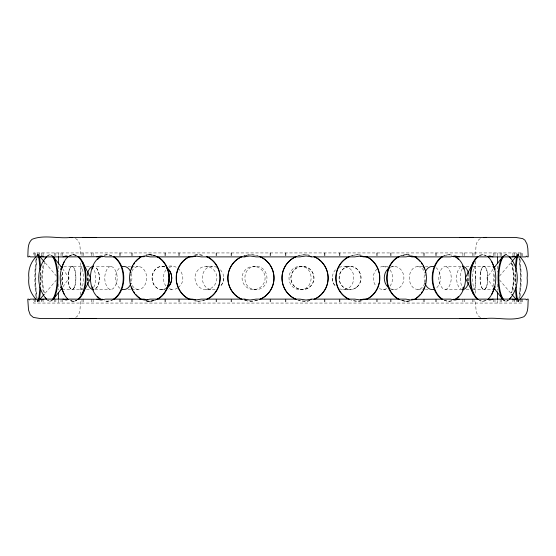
<?xml version="1.0" encoding="UTF-8"?>
<svg xmlns="http://www.w3.org/2000/svg" width="556" height="556" viewBox="0 0 556 556"><rect width="100%" height="100%" fill="white"/><g stroke="black" fill="none" stroke-linecap="round" stroke-linejoin="round"><path stroke-width="0.42" stroke-dasharray="2.78 2.08" d="M80.398 294.777L80.398 261.223M475.602 261.223L475.602 294.777M80.384 301.491C79.876 306.773 81.197 314.626 75.463 317.559M475.616 254.509C476.124 249.227 474.803 241.373 480.537 238.441M88.126 281.016A11.6 3.371 -89.9 0 1 88.015 278.007L88.265 273.559M467.818 280.961L467.735 273.566M130.646 275.783L130.938 273.559M425.062 282.441L425.542 278.744M223.811 278.007L222.963 282.441L220.551 286.201A11.6 11.099 -89.7 0 0 223.811 278.007L222.963 273.559L220.551 269.799M332.189 278.007A11.6 11.099 89.7 0 0 335.449 286.201C331.3 281.642 331.3 274.358 335.449 269.799M131.939 271.307L132.606 269.799L135.205 267.283L138.277 266.4L141.481 267.283C148.438 272.079 148.438 283.921 141.481 288.717L138.277 289.6L131.424 289.6M424.728 283.192L423.394 286.201L420.795 288.717L417.723 289.6L414.519 288.717C407.562 283.921 407.562 272.079 414.519 267.283L417.723 266.4L424.575 266.4M93.714 287.459C96.313 281.628 96.313 274.372 93.714 268.541M166.042 269.799C162.477 274.567 162.477 281.433 166.042 286.201M389.958 286.201C393.523 281.433 393.523 274.567 389.958 269.799M462.286 268.541C459.562 274.796 459.576 282.712 462.974 288.717M62.981 286.729L69.146 278L62.981 269.271M493.019 269.271L486.854 278L493.019 286.729M56.531 279.89L45.307 293.075M499.469 276.11L510.693 262.925M39.337 299.955L38.253 301.206L37.467 301.206M516.663 256.045L517.747 254.794L518.533 254.794M177.607 288.001C174.855 290.003 171.053 289.537 167.829 289.6M178.191 287.549C188.394 279.967 180.38 263.023 167.829 266.4M377.114 268.986C372.172 273.204 372.089 281.246 376.071 286.201M110.72 266.4L108.399 267.283C103.548 273.128 103.548 282.872 108.399 288.717L110.72 289.6L113.111 288.717C118.567 283.129 118.567 272.871 113.111 267.283L110.72 266.4L94.916 266.4M461.084 266.4L445.28 266.4L442.889 267.283C437.433 272.871 437.433 283.129 442.889 288.717L445.28 289.6L461.084 289.6M445.28 289.6L447.601 288.717C452.452 282.872 452.452 273.128 447.601 267.283L445.28 266.4M169.149 267.283L172.888 266.4M388.171 266.4L383.112 266.4L379.324 267.283M379.324 288.717L383.112 289.6L386.851 288.717M216.937 267.283C197.505 260.75 197.505 295.25 216.937 288.717M339.063 267.283L343.247 266.4L350.065 266.4M339.779 288.87C355.583 294.034 359.732 266.95 343.247 266.4M255.878 266.4C241.234 266.067 241.234 289.933 255.878 289.6C272.211 289.203 269.681 263.919 253.571 266.4A11.6 11.53 -90 0 0 243.584 283.803A11.6 11.53 -90 0 0 263.558 283.803A11.6 11.53 -90 0 0 253.571 266.4M302.429 266.4C284.533 264.447 284.533 291.552 302.429 289.6A11.6 11.53 90 0 0 312.416 272.197A11.6 11.53 90 0 0 292.442 272.197A11.6 11.53 90 0 0 302.429 289.6M300.122 289.6C314.765 289.933 314.765 266.067 300.122 266.4M37.467 254.794L38.253 254.794L39.337 256.045M49.526 254.794L50.269 254.794M73.044 254.794L73.712 254.794M106.842 254.794L107.398 254.794M149.216 254.794L149.64 254.794M406.36 254.794L406.783 254.794M448.602 254.794L449.158 254.794M482.288 254.794L482.955 254.794M505.731 254.794L506.474 254.794M63.745 266.4L83.066 266.4M86.451 266.4L89.836 266.4M127.998 266.4L130.57 266.4M131.424 266.4L138.277 266.4M161.921 266.4L164.451 266.4M205.935 266.4L212.753 266.4M391.549 266.4L394.079 266.4M425.43 266.4L428.002 266.4M466.164 266.4L469.549 266.4M472.934 266.4L493.964 266.4M62.036 289.6L83.066 289.6M86.451 289.6L89.836 289.6M94.916 289.6L110.72 289.6M127.998 289.6L130.57 289.6M161.921 289.6L164.451 289.6M205.935 289.6A11.6 10.953 90 0 0 215.422 272.197A11.6 10.953 90 0 0 196.456 272.197A11.6 10.953 90 0 0 205.935 289.6L212.753 289.6M253.571 289.6L255.878 289.6M343.247 289.6L350.065 289.6A11.6 10.953 90 0 0 359.544 272.197A11.6 10.953 90 0 0 340.578 272.197A11.6 10.953 90 0 0 350.065 289.6M383.112 289.6L388.171 289.6M391.549 289.6L394.079 289.6M417.723 289.6L424.575 289.6M425.43 289.6L428.002 289.6M466.164 289.6L469.549 289.6M472.934 289.6L493.964 289.6M49.526 301.206L50.269 301.206M73.044 301.206L73.712 301.206M106.842 301.206L107.398 301.206M149.216 301.206L149.64 301.206M406.36 301.206L406.783 301.206M448.602 301.206L449.158 301.206M482.288 301.206L482.955 301.206M505.731 301.206L506.474 301.206M518.533 301.206L517.747 301.206L516.663 299.955M383.112 266.4L386.851 267.283L387.775 268.02M169.149 288.717L172.888 289.6M417.723 266.4L420.795 267.283L423.394 269.799L424.061 271.307M138.277 289.6L135.205 288.717L132.606 286.201L131.272 283.192M480.537 317.559C474.803 314.626 476.124 306.773 475.616 301.491M75.463 238.441C81.197 241.373 79.876 249.227 80.384 254.509M510.693 293.075L499.469 279.89M45.307 262.925L56.531 276.11M425.062 273.559L425.354 275.783M130.458 278.744L130.938 282.441M88.015 278.007L88.182 280.961M522.522 256.094L522.522 252.938L33.478 252.938L33.478 256.094M522.522 299.114L522.522 303.062L33.478 303.062L33.478 299.114M521.66 252.938L521.66 256.094M521.66 299.114L521.66 303.062M520.77 252.938L520.77 256.094M520.77 299.114L520.77 303.062M518.102 252.938L518.102 256.094M518.102 299.114L518.102 303.062M516.434 252.938L516.434 256.886M516.434 299.114L516.434 303.062M514.682 252.938L514.682 255.308M514.682 299.114L514.682 303.062M512.924 252.938L512.924 256.886M512.924 299.114L512.924 303.062M501.644 252.938L501.644 256.886M501.644 299.114L501.644 303.062M500.15 252.938L500.15 256.886M500.15 299.114L500.15 303.062M497.564 252.938L497.564 256.163M497.564 266.095L497.564 272.113M497.564 284.151L497.564 290.162M497.564 300.483L497.564 303.062M494.972 252.938L494.972 256.094M494.972 299.114L494.972 303.062M493.304 252.938L493.304 256.094M493.304 299.114L493.304 303.062M473.976 252.938L473.976 256.886M473.976 299.114L473.976 303.062M472.725 252.938L472.725 256.886M472.725 299.114L472.725 303.062M464.378 252.938L464.378 256.094M464.378 299.114L464.378 303.062M462.884 252.938L462.884 256.094M462.884 299.114L462.884 303.062M436.474 252.938L436.474 256.886M436.474 299.114L436.474 303.062M435.536 252.938L435.536 256.886M435.536 299.114L435.536 303.062M424.443 252.938L424.443 256.094M424.443 299.114L424.443 303.062M423.192 252.938L423.192 256.886M423.192 299.114L423.192 303.062M391.028 252.938L391.028 256.886M391.028 299.114L391.028 303.062M390.444 252.938L390.444 256.886M390.444 299.114L390.444 303.062M377.163 252.938L377.163 256.094M377.163 299.114L377.163 303.062M376.224 252.938L376.224 256.886M376.224 299.114L376.224 303.062M339.911 252.938L339.911 256.886M339.911 299.114L339.911 303.062M339.716 252.938L339.716 256.886M339.716 299.114L339.716 303.062M324.912 252.938L324.912 256.094M324.912 299.114L324.912 303.062M324.329 252.938L324.329 256.094M324.329 299.114L324.329 303.062M285.888 252.938L285.888 256.886M285.888 299.114L285.888 303.062M285.694 252.938L285.694 256.886M285.694 299.114L285.694 303.062M270.306 252.938L270.306 256.094M270.306 299.114L270.306 303.062M270.112 252.938L270.112 256.886M270.112 299.114L270.112 303.062M231.671 252.938L231.671 256.886M231.671 299.114L231.671 303.062M231.087 252.938L231.087 256.886M231.087 299.114L231.087 303.062M216.284 252.938L216.284 256.094M216.284 299.114L216.284 303.062M216.089 252.938L216.089 256.094M216.089 299.114L216.089 303.062M179.776 252.938L179.776 256.886M179.776 299.114L179.776 303.062M178.837 252.938L178.837 256.886M178.837 299.114L178.837 303.062M165.556 252.938L165.556 256.886M165.556 299.114L165.556 303.062M164.972 252.938L164.972 256.094M164.972 299.114L164.972 303.062M132.808 252.938L132.808 256.886M132.808 299.114L132.808 303.062M131.557 252.938L131.557 256.886M131.557 299.114L131.557 303.062M120.464 252.938L120.464 256.094M120.464 299.114L120.464 303.062M119.526 252.938L119.526 256.094M119.526 299.114L119.526 303.062M93.116 252.938L93.116 256.886M93.116 299.114L93.116 303.062M91.622 252.938L91.622 256.886M91.622 299.114L91.622 303.062M83.275 252.938L83.275 256.886M83.275 299.114L83.275 303.062M82.024 252.938L82.024 256.094M82.024 299.114L82.024 303.062M62.696 252.938L62.696 256.886M62.696 299.114L62.696 303.062M61.028 252.938L61.028 256.886M61.028 299.114L61.028 303.062M58.436 252.938L58.436 255.517M58.436 265.837L58.436 271.849M58.436 283.887L58.436 289.905M58.436 299.837L58.436 303.062M55.85 252.938L55.85 256.886M55.85 299.114L55.85 303.062M54.356 252.938L54.356 256.094M54.356 299.114L54.356 303.062M43.076 252.938L43.076 256.886M43.076 299.114L43.076 303.062M41.318 252.938L41.318 256.886M41.318 299.114L41.318 303.062M39.566 252.938L39.566 256.094M39.566 299.114L39.566 303.062M37.898 252.938L37.898 256.886M37.898 299.114L37.898 303.062M35.23 252.938L35.23 256.094M35.23 299.114L35.23 303.062M34.34 252.938L34.34 256.094M34.34 299.114L34.34 303.062M40.053 275.54A23.206 2.599 -90 0 1 40.053 280.46M38.461 299.441A23.206 2.599 -90 0 1 36.474 299.441M35.883 296.397A23.206 2.599 -90 0 1 35.883 259.603M36.474 256.559A23.206 2.599 -90 0 1 38.142 255.593M37.259 299.434A23.206 2.599 90 0 0 38.927 300.407A23.206 2.599 -90 0 1 37.579 300.407M39.247 256.566A23.206 2.599 90 0 0 35.918 267.742A23.206 2.599 90 0 0 36.953 298.106A23.206 2.599 -90 0 1 35.848 269.118A23.206 2.599 -90 0 1 38.927 255.593M52.459 299.434A23.206 7.666 -90 0 1 46.593 299.441M43.451 292.136A23.206 7.666 -90 0 1 43.451 263.864M46.593 256.566A23.206 7.666 -90 0 1 52.459 256.559M53.202 299.441A23.206 7.666 -90 0 1 48.038 300.198M44.404 292.936A23.206 7.666 -90 0 1 44.855 261.591M47.336 256.566A23.206 7.666 -90 0 1 53.202 256.559M77.77 299.441A23.206 12.343 90 0 1 69.841 300.407A23.206 12.343 -90 0 0 76.248 300.407M68.319 256.559A23.206 12.343 90 0 1 76.248 255.593M76.916 300.407A23.206 12.343 90 0 1 70.508 300.407M61.494 281.287A23.206 12.343 90 0 1 61.494 274.713M68.993 256.559A23.206 12.343 90 0 1 76.916 255.593M113.681 299.441A23.206 16.409 -90 0 1 104.201 300.754M104.201 255.246A23.206 16.409 -90 0 1 113.681 256.559M104.445 255.044A23.206 16.409 -90 0 1 113.118 256.559M113.118 299.441A23.206 16.409 -90 0 1 104.445 300.956M156.736 256.559A23.206 19.648 90 0 0 145.811 255.148A23.206 19.648 -90 0 1 155.145 255.878M155.562 255.878A23.206 19.648 -90 0 0 146.235 255.148A23.206 19.648 90 0 1 157.16 256.559M205.65 299.76A23.206 21.899 -90 0 1 194.642 300.921M194.642 255.079A23.206 21.899 -90 0 1 204.017 255.67M194.899 255.079A23.206 21.899 -90 0 1 204.274 255.67M204.281 300.33A23.206 21.899 -90 0 1 194.899 300.921M257.414 300.261A23.206 23.06 -90 0 1 242.826 299.733M244.383 255.739A23.206 23.06 -90 0 1 246.808 255.162M247.629 255.03A23.206 23.06 -90 0 1 258.971 256.267M257.504 300.261A23.206 23.06 90 0 1 247.719 300.97M246.899 300.838A23.206 23.06 90 0 1 244.473 300.261M242.916 256.267A23.206 23.06 90 0 1 245.272 255.524M246.079 255.329A23.206 23.06 90 0 1 257.504 255.739M310.005 300.671A23.206 23.06 90 0 1 297.029 299.733M298.586 255.739A23.206 23.06 90 0 1 310.005 255.329M309.921 300.671A23.206 23.06 90 0 1 298.496 300.261M296.939 256.267A23.206 23.06 90 0 1 309.921 255.329M361.101 300.921A23.206 21.899 90 0 1 351.726 300.33M350.092 256.24A23.206 21.899 90 0 1 361.101 255.079M361.358 300.921A23.206 21.899 90 0 1 350.349 299.76M351.983 255.67A23.206 21.899 90 0 1 361.358 255.079M400.855 300.122A23.206 19.648 90 0 0 410.189 300.852A23.206 19.648 -90 0 1 399.264 299.441M409.765 300.852A23.206 19.648 -90 0 1 400.438 300.122M398.84 256.559A23.206 19.648 -90 0 1 409.765 255.148M451.799 300.754A23.206 16.409 -90 0 1 443.82 300.198M442.319 256.559A23.206 16.409 -90 0 1 451.799 255.246M451.555 300.956A23.206 16.409 -90 0 1 442.882 299.441M444.383 255.802A23.206 16.409 -90 0 1 451.555 255.044M486.159 300.407A23.206 12.343 90 0 1 479.752 300.407M479.752 255.593A23.206 12.343 90 0 1 486.159 255.593M494.506 274.713A23.206 12.343 -90 0 1 494.506 281.287M485.492 300.407A23.206 12.343 -90 0 1 479.084 300.407M479.084 255.593A23.206 12.343 -90 0 1 487.007 256.559M509.407 299.441A23.206 7.666 90 0 1 503.541 299.434M504.243 255.802A23.206 7.666 90 0 1 508.705 255.802M512.549 263.864A23.206 7.666 90 0 1 512.549 292.136M502.798 256.559A23.206 7.666 -90 0 1 508.657 256.559A23.206 7.666 90 0 0 503.493 255.802M511.596 263.064A23.206 7.666 -90 0 1 511.596 292.936A23.206 7.666 90 0 0 511.145 261.591M502.798 299.441A23.206 7.666 -90 0 0 507.962 300.198A23.206 7.666 90 0 1 503.493 300.198M516.753 256.566A23.206 2.599 -90 0 1 520.082 267.742A23.206 2.599 -90 0 1 519.047 298.106A23.206 2.599 90 0 0 520.152 269.118A23.206 2.599 90 0 0 517.073 255.593M518.741 299.434A23.206 2.599 -90 0 1 517.073 300.407A23.206 2.599 90 0 0 518.421 300.407M519.526 299.441A23.206 2.599 90 0 1 517.539 299.441M515.947 280.46A23.206 2.599 90 0 1 515.947 275.54M517.539 256.559A23.206 2.599 90 0 1 519.526 256.566M520.117 259.603A23.206 2.599 90 0 1 520.117 296.397M69.841 255.593A23.206 12.343 -90 0 1 77.77 256.559M467.985 278.007A11.6 3.371 89.9 0 1 467.874 281.016M62.237 284.825A11.6 1.3 -90 0 0 62.237 271.175A11.6 1.3 90 0 1 62.105 286.201M60.534 267.95A11.6 1.3 -90 0 0 60.263 269.799A11.6 1.3 90 0 1 60.687 267.283M95.618 288.717A11.6 6.172 -90 0 0 99.427 278A11.6 6.172 -90 0 0 95.618 267.283A11.6 6.172 90 0 1 99.309 280.266A11.6 6.172 90 0 1 93.255 289.6M119.999 288.342A11.6 8.201 90 0 1 115.516 278A11.6 8.201 90 0 1 119.999 267.658M131.299 273.559A11.6 8.201 90 0 1 131.299 282.441M390.326 267.283A11.6 9.82 -90 0 1 403.906 278A11.6 9.82 -90 0 1 390.326 288.717M436.001 267.658A11.6 8.201 -90 0 1 440.484 278A11.6 8.201 -90 0 1 436.001 288.342M424.701 282.441A11.6 8.201 -90 0 1 424.701 273.559M468.444 273.559A11.6 6.172 -90 0 1 468.59 281.739M462.745 289.6A11.6 6.172 -90 0 1 456.691 280.266A11.6 6.172 -90 0 1 460.382 267.283M495.465 267.95A11.6 1.3 -90 0 1 495.737 269.799M495.737 286.201A11.6 1.3 -90 0 1 495.465 288.05M493.895 286.201A11.6 1.3 -90 0 1 493.763 271.175M80.787 273.559C80.453 277.479 80.828 300.754 83.178 282.441C84.303 278.931 81.53 255.121 80.787 273.559M475.255 278.007C475.609 294.367 472.954 291.615 472.663 278.007C472.954 264.392 475.609 261.619 475.255 278M40.713 285.346A23.206 2.599 90 0 0 40.651 269.118A23.206 2.599 -90 0 1 40.713 285.346M145.811 300.852A23.206 19.648 90 0 0 156.736 299.441A23.206 19.648 -90 0 1 145.811 300.852M146.235 300.852A23.206 19.648 -90 0 0 155.562 300.122A23.206 19.648 90 0 1 146.235 300.852M410.189 255.148A23.206 19.648 90 0 0 400.855 255.878A23.206 19.648 -90 0 1 410.189 255.148M515.349 269.118A23.206 2.599 -90 0 0 515.287 285.346A23.206 2.599 90 0 1 515.349 269.118M60.263 286.201A11.6 1.3 -90 0 0 60.534 288.05A11.6 1.3 90 0 1 60.263 286.201M74.393 287.202A11.6 3.829 -90 0 0 73.524 267.283A11.6 3.829 -90 0 0 68.256 279.515A11.6 3.829 -90 0 0 74.393 287.202M87.556 273.559A11.6 6.172 -90 0 0 87.41 281.739A11.6 6.172 90 0 1 87.556 273.559M152.094 278A11.6 9.82 90 0 0 165.674 288.717A11.6 9.82 -90 0 1 152.094 278A11.6 9.82 -90 0 1 165.674 267.283A11.6 9.82 90 0 0 152.094 278M309.449 287.202A11.6 11.53 -90 0 0 306.842 267.283A11.6 11.53 -90 0 0 290.996 279.515A11.6 11.53 -90 0 0 309.449 287.202M356.73 287.202A11.6 10.953 -90 0 0 354.255 267.283A11.6 10.953 -90 0 0 339.209 279.515A11.6 10.953 -90 0 0 356.73 287.202M480.627 272.197A11.6 3.829 90 0 0 483.942 289.6A11.6 3.829 90 0 0 487.264 272.197A11.6 3.829 90 0 0 480.627 272.197M486.278 287.202A11.6 3.829 -90 0 0 485.409 267.283A11.6 3.829 -90 0 0 480.141 279.515A11.6 3.829 -90 0 0 486.278 287.202M68.736 272.197A11.6 3.829 90 0 0 72.058 289.6A11.6 3.829 90 0 0 75.373 272.197A11.6 3.829 90 0 0 68.736 272.197"/><path stroke-width="0.83" d="M27.8 256.281C28.287 250.645 27.216 243.34 32.102 239.282C44.271 234.382 58.352 239.038 71.133 237.391M528.2 299.719C527.713 305.355 528.784 312.66 523.898 316.718C511.728 321.618 497.648 316.962 484.867 318.609L40.185 318.532L33.346 317.413L30.239 314.779L28.53 309.991L27.8 299.719M64.315 261.591C58.86 271.849 58.86 284.151 64.315 294.409M491.685 294.409C497.14 284.151 497.14 271.849 491.685 261.591M82.441 294.409L90.642 278L82.441 261.591M473.559 261.591L465.358 278L473.559 294.409M39.983 256.761L41.895 255.955L43.966 256.886M516.017 299.239L514.105 300.045L512.034 299.114M36.057 256.74C30.573 262.543 27.932 269.98 28.863 278C27.932 286.02 30.573 293.457 36.057 299.26M519.943 299.26C525.427 293.457 528.068 286.02 527.137 278C528.068 269.98 525.427 262.543 519.943 256.74M62.029 288.077L53.202 299.441A23.206 7.666 -90 0 0 57.935 278A23.206 7.666 -90 0 0 53.202 256.559L62.029 267.922M493.971 267.922L502.798 256.559A23.206 7.666 90 0 0 498.065 278A23.206 7.666 90 0 0 502.798 299.441L493.971 288.077M39.879 299.33L44.216 294.326M511.784 261.674L516.121 256.67M43.966 299.114L43.264 299.489M512.034 256.886L514.105 255.955L516.107 256.886M62.988 256.886L64.67 256.323M493.012 299.114L491.33 299.677M96.827 256.886L101.088 255.955L105.501 256.886L144.351 256.705M459.173 299.114L454.912 300.045L450.499 299.114L411.648 299.295M102.756 256.705L69.486 256.886L66.192 255.955L64.684 256.323M453.244 299.295L486.514 299.114L489.808 300.045L491.316 299.677M139.744 256.886L144.914 255.955L150.141 256.886L192.244 256.886L195.726 256.281M416.256 299.114L411.086 300.045L405.859 299.114L363.756 299.114L360.274 299.719M189.61 256.886L195.385 255.955L201.182 256.886L243.903 256.886L249.991 255.955L256.094 256.886L299.906 256.886L306.008 255.955L312.097 256.886L354.818 256.886L360.615 255.955L366.39 256.886M366.39 299.114L360.615 300.045L354.818 299.114L312.097 299.114L306.008 300.045L299.906 299.114L256.094 299.114L249.991 300.045L243.903 299.114L201.182 299.114L195.385 300.045L189.61 299.114M244.8 256.886L245.224 256.705M310.776 299.295L311.2 299.114M43.236 299.503L41.895 300.045L39.893 299.114M147.257 299.677L144.914 300.045L139.744 299.114M147.27 299.677L150.141 299.114L192.244 299.114L195.726 299.719M460.069 237.461L473.358 237.391M82.635 318.609L95.931 318.539L69.486 318.539L72.176 318.352M72.176 237.648L69.486 237.461L486.514 237.461L483.824 237.648M27.8 256.886C29.086 257.4 29.364 254.975 30.184 256.886L68.166 256.886M487.834 256.886L525.816 256.886C526.636 254.975 526.914 257.4 528.2 256.886M27.8 299.114C29.086 298.6 29.364 301.025 30.184 299.114L68.166 299.114M487.834 299.114L525.816 299.114C526.636 301.025 526.914 298.6 528.2 299.114M483.824 318.352L486.514 318.539L460.069 318.539L473.364 318.609M82.642 237.391L95.931 237.461M484.867 237.391L515.815 237.468L522.654 238.587L524.92 240.15L527.025 244.091L527.818 248.414L528.2 256.281M360.274 256.281L363.756 256.886L405.859 256.886L411.086 255.955L416.256 256.886M410.036 256.455L412.01 256.886L450.499 256.886L454.912 255.955L459.173 256.886M145.964 299.545L143.99 299.114L105.501 299.114L101.088 300.045L96.827 299.114M310.776 256.705L311.2 256.886M244.8 299.114L245.224 299.295M453.244 256.705L486.514 256.886L489.808 255.955L493.012 256.886M102.756 299.295L69.486 299.114L66.192 300.045L62.988 299.114M511.784 294.326L516.121 299.33M39.879 256.67L44.216 261.674M497.564 256.969L497.564 263.516M497.564 291.886L497.564 299.621M58.436 256.379L58.436 264.114M58.436 292.484L58.436 299.031M52.459 256.559A23.206 7.666 -90 0 1 57.192 278A23.206 7.666 -90 0 1 52.459 299.434M45.453 297.655A23.206 7.666 -90 0 0 46.593 299.441C36.105 287.271 36.105 268.729 46.593 256.559A23.206 7.666 -90 0 0 45.453 258.345M167.787 269.118A23.206 19.648 -90 0 1 167.787 286.882M416.618 258.206A23.206 19.648 -90 0 1 420.253 261.591M421.288 262.912A23.206 19.648 -90 0 1 422.247 264.35M423.116 265.886A23.206 19.648 -90 0 1 424.513 269.118M424.513 286.882A23.206 19.648 -90 0 1 423.116 290.114M422.247 291.65A23.206 19.648 -90 0 1 421.288 293.088M420.253 294.409A23.206 19.648 -90 0 1 416.618 297.794M398.84 299.441A23.206 19.648 -90 0 1 386.712 278A23.206 19.648 -90 0 1 398.84 256.559M503.541 299.434A23.206 7.666 90 0 1 498.808 278A23.206 7.666 90 0 1 503.541 256.559M510.547 258.345A23.206 7.666 90 0 0 509.407 256.566C519.895 268.729 519.895 287.271 509.407 299.441A23.206 7.666 90 0 0 510.547 297.655M516.753 299.434A23.206 2.599 90 0 1 515.447 288.696M515.447 267.304A23.206 2.599 90 0 1 516.753 256.559M517.539 299.441A23.206 2.599 90 0 1 516.135 286.882M516.135 269.118A23.206 2.599 90 0 1 517.539 256.559M478.229 299.441A23.206 12.343 90 0 1 470.612 278A23.206 12.343 90 0 1 478.229 256.559M487.681 256.559A23.206 12.343 90 0 1 494.36 269.118M494.36 286.882A23.206 12.343 90 0 1 487.681 299.441M477.562 299.441A23.206 12.343 -90 0 1 469.938 278A23.206 12.343 -90 0 1 477.562 256.559M455.524 256.962A23.206 16.409 -90 0 1 458.596 259.603M462.592 265.886A23.206 16.409 -90 0 1 463.76 269.118M463.76 286.882A23.206 16.409 -90 0 1 462.592 290.114M458.596 296.397A23.206 16.409 -90 0 1 455.524 299.038M442.319 299.441A23.206 16.409 -90 0 1 432.193 278A23.206 16.409 -90 0 1 442.319 256.559M455.44 256.559A23.206 16.409 -90 0 1 465.567 278A23.206 16.409 -90 0 1 455.44 299.441M442.882 299.441A23.206 16.409 -90 0 1 432.749 278A23.206 16.409 -90 0 1 442.882 256.559M414.296 256.559A23.206 19.648 -90 0 1 426.431 278A23.206 19.648 -90 0 1 414.296 299.441M399.264 299.441A23.206 19.648 -90 0 1 387.136 278A23.206 19.648 -90 0 1 399.264 256.559M348.598 299.114A23.206 21.899 90 0 1 335.782 278A23.206 21.899 90 0 1 348.598 256.886M366.772 256.886A23.206 21.899 90 0 1 379.088 273.065M379.366 274.713A23.206 21.899 90 0 1 379.366 281.287M379.088 282.935A23.206 21.899 90 0 1 366.772 299.114M349.564 299.441A23.206 21.899 90 0 1 336.046 278A23.206 21.899 90 0 1 349.564 256.559M366.328 256.559A23.206 21.899 90 0 1 379.845 278A23.206 21.899 90 0 1 366.328 299.441M296.279 299.441A23.206 23.06 90 0 1 296.279 256.559M313.925 256.559A23.206 23.06 90 0 1 313.925 299.441M295.451 299.114A23.206 23.06 90 0 1 295.451 256.886M314.578 256.886A23.206 23.06 90 0 1 314.578 299.114M241.422 299.114A23.206 23.06 90 0 1 241.422 256.886M260.549 256.886A23.206 23.06 90 0 1 260.549 299.114M259.721 256.559A23.206 23.06 -90 0 1 259.721 299.441M242.075 299.441A23.206 23.06 -90 0 1 242.075 256.559M207.402 256.886A23.206 21.899 -90 0 1 220.218 278A23.206 21.899 -90 0 1 207.402 299.114M189.228 299.114A23.206 21.899 -90 0 1 176.912 282.935M176.634 281.287A23.206 21.899 -90 0 1 176.634 274.713M176.912 273.065A23.206 21.899 -90 0 1 189.228 256.886M206.436 256.559A23.206 21.899 -90 0 1 219.954 278A23.206 21.899 -90 0 1 206.436 299.441M189.672 299.441A23.206 21.899 -90 0 1 176.155 278A23.206 21.899 -90 0 1 189.672 256.559M156.736 256.559A23.206 19.648 -90 0 1 168.864 278A23.206 19.648 -90 0 1 156.736 299.441M141.704 299.441A23.206 19.648 -90 0 1 129.569 278A23.206 19.648 -90 0 1 141.704 256.559M139.382 297.794A23.206 19.648 90 0 1 135.747 294.409M134.712 293.088A23.206 19.648 90 0 1 133.753 291.65M132.884 290.114A23.206 19.648 90 0 1 131.487 286.882M131.487 269.118A23.206 19.648 90 0 1 132.884 265.886M133.753 264.35A23.206 19.648 90 0 1 134.712 262.912M135.747 261.591A23.206 19.648 90 0 1 139.382 258.206M157.16 256.559A23.206 19.648 90 0 1 169.288 278A23.206 19.648 90 0 1 157.16 299.441M113.681 256.559A23.206 16.409 -90 0 1 123.807 278A23.206 16.409 -90 0 1 113.681 299.441M100.476 299.038A23.206 16.409 -90 0 1 97.404 296.397M93.408 290.114A23.206 16.409 -90 0 1 92.24 286.882M92.24 269.118A23.206 16.409 -90 0 1 93.408 265.886M97.404 259.603A23.206 16.409 -90 0 1 100.476 256.962M113.118 256.559A23.206 16.409 -90 0 1 123.251 278A23.206 16.409 -90 0 1 113.118 299.441M100.56 299.441A23.206 16.409 -90 0 1 90.433 278A23.206 16.409 -90 0 1 100.56 256.559M77.77 256.559A23.206 12.343 -90 0 1 85.388 278A23.206 12.343 -90 0 1 77.77 299.441M68.319 299.441A23.206 12.343 -90 0 1 61.64 286.882M61.64 269.118A23.206 12.343 -90 0 1 68.319 256.559M78.438 256.559A23.206 12.343 90 0 1 86.062 278A23.206 12.343 90 0 1 78.438 299.441M39.247 256.559A23.206 2.599 -90 0 1 40.553 267.304M40.553 288.696A23.206 2.599 -90 0 1 39.247 299.434M38.461 256.559A23.206 2.599 -90 0 1 39.865 269.118M39.865 286.882A23.206 2.599 -90 0 1 38.461 299.441M61.681 288.717A11.6 1.3 -90 0 1 61.188 289.6M61.188 266.4A11.6 1.3 -90 0 1 61.681 267.283M93.255 289.6A11.6 6.172 -90 0 1 87.556 282.441M87.556 273.559A11.6 6.172 -90 0 1 93.255 266.4M131.035 283.254A11.6 8.201 90 0 1 121.333 289.099M121.333 266.901A11.6 8.201 90 0 1 131.035 272.746M166.369 267.658A11.6 9.82 90 0 1 171.741 278A11.6 9.82 90 0 1 166.369 288.342M389.631 288.342A11.6 9.82 -90 0 1 384.259 278A11.6 9.82 -90 0 1 389.631 267.658M434.667 289.099A11.6 8.201 -90 0 1 424.965 283.254M424.965 272.746A11.6 8.201 -90 0 1 434.667 266.901M462.745 266.4A11.6 6.172 -90 0 1 468.444 273.559M468.444 282.441A11.6 6.172 -90 0 1 462.745 289.6M494.812 289.6A11.6 1.3 -90 0 1 494.319 288.717M494.319 267.283A11.6 1.3 -90 0 1 494.812 266.4M167.043 268.103A11.6 9.82 -90 0 1 167.043 287.897"/></g></svg>
